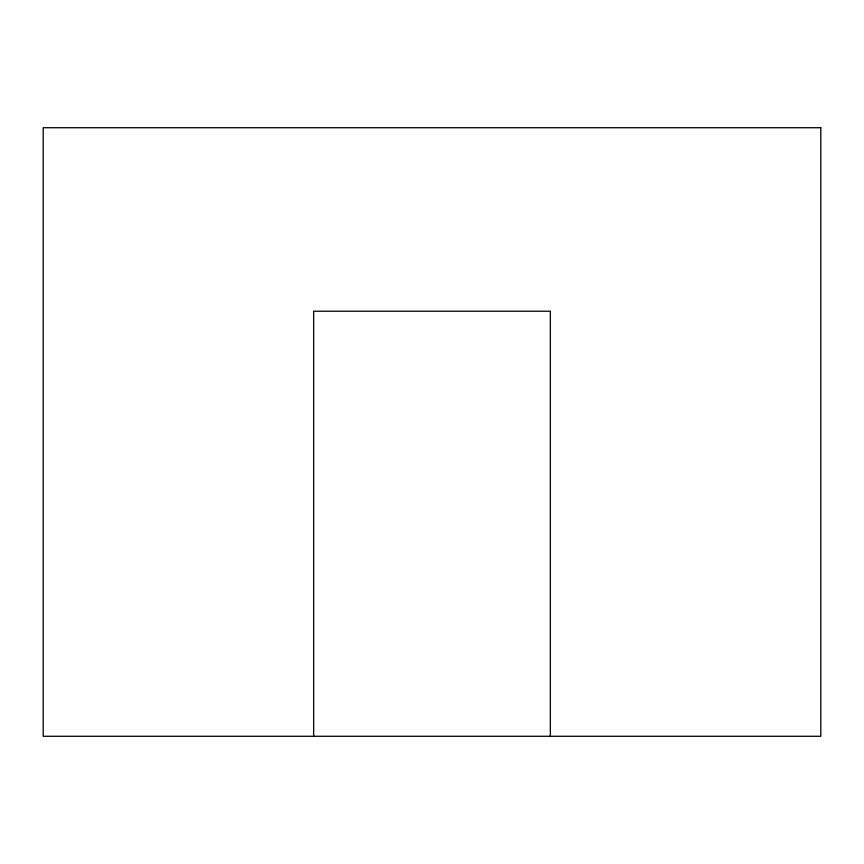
<?xml version="1.0" encoding="UTF-8"?>
<svg xmlns="http://www.w3.org/2000/svg" width="864" height="864" viewBox="0 0 864 864"><rect width="100%" height="100%" fill="white"/><g stroke="black" fill="none" stroke-linecap="round" stroke-linejoin="round"><path stroke-width="1.3" d="M550.336 736.279L550.336 311.224L313.664 311.224L313.664 736.279M820.8 127.721L43.2 127.721L43.2 736.279L820.8 736.279L820.8 127.721"/></g></svg>
